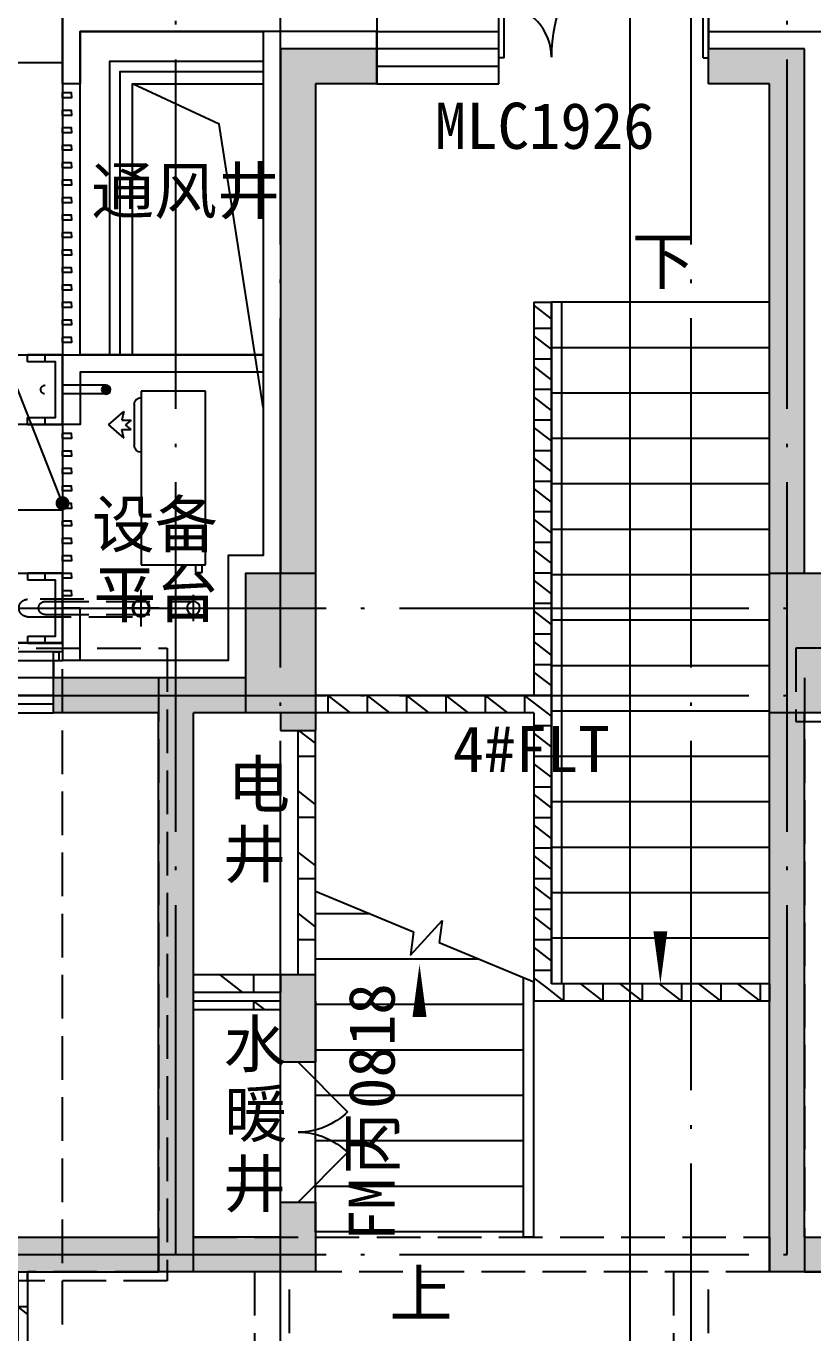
# Model space of a CAD drawing. Extents: x -46233 to 84150, y 109350 to 390860.
# Drawn here: x 36545 to 41050, y 125851 to 133331 of the extents above; entities that cross this region are included whole.
import ezdxf
from ezdxf.xclip import XClip

# ---------------------------------------------------------------- set-up
doc = ezdxf.new("R2010")
doc.units = 0
doc.header["$LTSCALE"] = 1000
doc.header["$MEASUREMENT"] = 0
doc.header["$XCLIPFRAME"] = 0
for name, pattern in [('125-核心筒-首层南入$0$DASH', [0.35, 0.25, -0.1]), ('3#-轴线$1$DOTE', [2.42, 2, -0.2, 0.02, -0.2]), ('DASH', [0.35, 0.25, -0.1])]:
    doc.linetypes.add(name, pattern=pattern)
doc.layers.get('Defpoints').update_dxf_attribs({"color": 4, "linetype": 'DASH'})
for name, color, linetype in [('$0$A-DRAN-SYMB', 243, 'Continuous'), ('$6$A-ANNO-TEXT', 7, 'Continuous'), ('120-J-MC$0$A-WALL-INSL', 241, 'Continuous'), ('120-墙体$0$120-墙体$0$A-COLU-CONC-HATC', 204, 'Continuous'), ('120-墙体$0$120-墙体$0$A-DOOR', 51, 'Continuous'), ('120-墙体$0$120-墙体$0$A-WALL-CONC', 9, 'Continuous'), ('120-墙体$0$120-墙体$0$A-WALL-INSL', 241, 'Continuous'), ('120-墙体$0$A-FLOR-HRAL', 71, 'Continuous'), ('120-墙体$0$A-WALL-BLOK', 131, 'Continuous'), ('120-墙体-首层$0$120-墙体-首层$0$A-COLU-CONC-HATC', 204, 'Continuous'), ('120-墙体-首层$0$A-WALL-BLOK', 131, 'Continuous'), ('125-北侧门头$0$125-北侧门头$0$A-00-HX-113-wall-01Y$0$HRAL', 31, 'Continuous'), ('125-北侧门头$0$125-北侧门头$0$A-DRAN-SYMB', 243, 'Continuous'), ('125-北侧门头$0$125-北侧门头$0$A-FLOR-UNDR', 177, 'Continuous'), ('125-北侧门头$0$125-北侧门头$0$造甲村-建筑200户型底图$0$A-FURN', 8, 'Continuous'), ('125-墙体$0$125-墙体$0$A-COLU-CONC-HATC', 204, 'Continuous'), ('125-墙体$0$125-墙体$0$A-WALL-CONC', 9, 'Continuous'), ('125-核心筒-首层南入$0$A-COLU-CONC', 7, 'Continuous'), ('125-核心筒-首层南入$0$A-COLU-CONC-HATC', 204, 'Continuous'), ('125-核心筒-首层南入$0$A-DOOR', 51, 'Continuous'), ('125-核心筒-首层南入$0$A-FLOR-HRAL', 71, 'Continuous'), ('125-核心筒-首层南入$0$A-FLOR-STRS', 51, 'Continuous'), ('125-核心筒-首层南入$0$A-WALL-BLOK', 131, 'Continuous'), ('125-核心筒-首层南入$0$A-WALL-CONC', 9, 'Continuous'), ('125-核心筒-首层南入$0$A-WALL-INSL', 241, 'Continuous'), ('3#-轴线$1$A-ANNO-DOTE', 10, '3#-轴线$1$DOTE'), ('3#楼首层线脚$0$A-00-HX-113-wall-01Y$0$HRAL', 31, 'Continuous'), ('A-ANNO-NOTE', 3, 'Continuous'), ('A-DRAN-SYMB', 243, 'Continuous'), ('PUB_HATCH', 8, 'Continuous'), ('公区-MC编号-首反$0$A-ANNO-TEXT', 255, 'Continuous'), ('公区-文字-首反$0$A-ANNO-SYMB', 3, 'Continuous'), ('公区-文字-首反$0$A-ANNO-TEXT', 7, 'Continuous'), ('公区-文字-首反$0$DIM_SYMB', 3, 'Continuous'), ('铺装$0$$0$绿化轮廓', 67, 'Continuous')]:
    doc.layers.add(name, color=color, linetype=linetype)
doc.layers.add('3#楼首层线脚$0$A-00-15-4#-PM-TF$0$00-装饰-看', color=46, linetype='Continuous', lineweight=5)
doc.styles.get("Standard").update_dxf_attribs({"font": ''})
doc.styles.add('公区-MC编号-首反$0$Standard', font='')
doc.styles.add('公区-文字-首反$0$_TCH_DIM', font='')
doc.styles.add('公区-文字-首反$0$Standard', font='')
doc.styles.get('Standard').set_extended_font_data('SimSun')
doc.styles.get('公区-MC编号-首反$0$Standard').set_extended_font_data('SimSun')
doc.styles.get('公区-文字-首反$0$_TCH_DIM').set_extended_font_data('SimSun')
doc.styles.get('公区-文字-首反$0$Standard').set_extended_font_data('SimSun')
pattern_1 = [(0, (0, 0), (0, 350), []), (37.875, (400, 0), (-169.615, 218.077), []), (90, (400, 0), (-450, 3e-14), [])]
pattern_2 = [(0, (0, 0), (0, 175), []), (37.875, (200, 0), (-84.8076, 109.0383), []), (90, (200, 0), (-225, 1e-14), [])]

# ---------------------------------------------------------------- blocks, each defined once
blk = doc.blocks.new('125-北侧门头$0$125-北侧门头$0$DDDA$C0A4D4CDB')
at = {"color": 0}
for p, q in [((193.3, 556.5), (117.4, 469)), ((193.3, 556.5), (269.2, 469)), ((117.4, 469), (166.5, 480.6)), ((166.5, 480.6), (166.5, 426.2)), ((166.5, 426.2), (193.3, 459.5)), ((220.1, 426.2), (193.3, 459.5)), ((220.1, 480.6), (220.1, 426.2)), ((269.2, 469), (220.1, 480.6)), ((75.1, 408.7), (311.5, 408.7)), ((0, 0), (0, 370)), ((0, 370), (995, 370)), ((995, 370), (995, 0)), ((995, 0), (0, 0)), ((995, 57.2), (1037.4, 57.2)), ((1037.4, 20.2), (995, 20.2)), ((1037.4, 57.2), (1037.4, 20.2))]:
    blk.add_line(p, q, dxfattribs=at)
for centre, start_param, end_param in [((75.1, 370), 0.785398, 2.356194), ((311.5, 370), 5.497787, 7.068583)]:
    blk.add_ellipse(centre, major_axis=(27.3, 27.3), ratio=1, start_param=start_param, end_param=end_param, dxfattribs=at)
blk = doc.blocks.new('125-北侧门头')
at = {"layer": '125-北侧门头$0$125-北侧门头$0$A-DRAN-SYMB'}
h = blk.add_hatch(dxfattribs=at)
h.set_pattern_fill('ANSI31', color=256, scale=5, angle=270, style=0)
h.set_pattern_definition([(315, (-58418.732, -6432.753), (5.6126601, 5.6126601), [])])
edge = h.paths.add_edge_path()
edge.add_arc((3900, -1850), 25, 0, 360)
at = {"layer": '125-北侧门头$0$125-北侧门头$0$A-00-HX-113-wall-01Y$0$HRAL'}
for points in [[(4150, 2300), (4150, 2320), (-300, 2320), (-300, 2300)], [(2400, 300), (2400, 500), (2380, 500), (2350, 350), (2350, 300)], [(3920, 400), (3910, 400), (3910, 380), (3880, 380), (3880, 400), (3870, 400), (3870, 350), (3820, 350), (3820, 400), (3810, 400), (3810, 380), (3780, 380), (3780, 400), (3770, 400), (3770, 350), (3720, 350), (3720, 400), (3710, 400), (3710, 380), (3680, 380), (3680, 400), (3670, 400), (3670, 350), (3620, 350), (3620, 400), (3610, 400), (3610, 380), (3580, 380), (3580, 400), (3570, 400), (3570, 350), (3520, 350), (3520, 400), (3510, 400), (3510, 380), (3480, 380), (3480, 400), (3470, 400), (3470, 350), (2850, 350), (2850, 400), (2840, 400), (2840, 380), (2810, 380), (2810, 400), (2800, 400), (2800, 350), (2750, 350), (2750, 400), (2740, 400), (2740, 380), (2710, 380), (2710, 400), (2700, 400), (2700, 350), (2650, 350), (2650, 400), (2640, 400), (2640, 380), (2610, 380), (2610, 400), (2600, 400), (2600, 350), (2550, 350), (2550, 400), (2540, 400), (2540, 380), (2510, 380), (2510, 400), (2500, 400), (2500, 350), (2450, 350), (2450, 400), (2440, 400), (2440, 380), (2410, 380), (2410, 400), (2400, 400)], [(-200, 300), (-300, 300), (-300, -1800)], [(-200.7, 300), (450, 300), (450, 200), (-200.7, 200)], [(-200.7, 300), (-200.7, 200)], [(4048.5, -100), (4148.7, -100), (4148.7, 300), (2350, 300), (2350, 200), (4048.5, 200), (4048.5, 200), (4048.5, -100)], [(4148.7, -100), (4148.7, -1650)], [(2999.3, -1750), (4048.5, -1750), (4048.5, -2050), (4148.7, -2050), (4148.7, -1650), (2999.3, -1650)], [(-450, -1850), (-450, -1850), (-450, -1830), (-300, -1800), (-300, -1800)], [(-450, -1850), (-450, -1860), (-430, -1860), (-430, -1890), (-450, -1890), (-450, -1900), (-400, -1900), (-400, -1950), (-450, -1950), (-450, -1960), (-430, -1960), (-430, -1990), (-450, -1990), (-450, -2000), (-400, -2000), (-400, -2050), (-450, -2050)], [(-450, -2050), (-450, -2060), (-430, -2060), (-430, -2090), (-450, -2090), (-450, -2100), (-400, -2100), (-400, -2150), (-450, -2150), (-450, -2160), (-430, -2160), (-430, -2190), (-450, -2190), (-450, -2200), (-400, -2200), (-400, -2250), (-450, -2250), (-450, -2260), (-430, -2260), (-430, -2290), (-450, -2290), (-450, -2300), (-400, -2300), (-400, -2350), (-450, -2350), (-450, -2360), (-430, -2360), (-430, -2390), (-450, -2390), (-450, -2400), (-400, -2400), (-400, -2450), (-450, -2450), (-450, -2460), (-430, -2460), (-430, -2490), (-450, -2490), (-450, -2500), (-400, -2500), (-400, -2550), (-450, -2550)], [(4148.7, -2050), (4148.7, -3100)], [(-450, -2550), (-450, -2560), (-430, -2560), (-430, -2590), (-450, -2590), (-450, -2600), (-400, -2600), (-400, -2650), (-450, -2650), (-450, -2660), (-430, -2660), (-430, -2690), (-450, -2690), (-450, -2700), (-400, -2700), (-400, -2750), (-450, -2750), (-450, -2760), (-430, -2760), (-430, -2790), (-450, -2790), (-450, -2800)], [(-450, -2800), (-400, -2800), (-400, -3400)], [(4048.5, -3400), (4048.5, -3100), (4148.7, -3100), (4148.7, -3400)]]:
    blk.add_lwpolyline(points, dxfattribs=at)
for points in [[(-300, 2300), (4150, 2300), (4150, 300), (-300, 300)], [(4148.7, -180), (4148.7, -150), (4098.7, -150), (4098.6, -180)], [(4148.7, -280), (4148.7, -250), (4098.7, -250), (4098.6, -280)], [(4148.7, -380), (4148.7, -350), (4098.7, -350), (4098.6, -380)], [(4148.7, -480), (4148.7, -450), (4098.7, -450), (4098.6, -480)], [(4148.7, -580), (4148.7, -550), (4098.7, -550), (4098.6, -580)], [(4148.7, -680), (4148.7, -650), (4098.7, -650), (4098.6, -680)], [(4148.7, -780), (4148.7, -750), (4098.7, -750), (4098.6, -780)], [(4148.7, -880), (4148.7, -850), (4098.7, -850), (4098.6, -880)], [(4148.7, -980), (4148.7, -950), (4098.7, -950), (4098.6, -980)], [(4148.7, -1080), (4148.7, -1050), (4098.7, -1050), (4098.6, -1080)], [(4148.7, -1180), (4148.7, -1150), (4098.7, -1150), (4098.6, -1180)], [(4148.7, -1280), (4148.7, -1250), (4098.7, -1250), (4098.6, -1280)], [(4148.7, -1380), (4148.7, -1350), (4098.7, -1350), (4098.6, -1380)], [(4148.7, -1480), (4148.7, -1450), (4098.7, -1450), (4098.6, -1480)], [(4148.7, -1580), (4148.7, -1550), (4098.7, -1550), (4098.6, -1580)], [(4148.7, -2130), (4148.7, -2100), (4098.7, -2100), (4098.6, -2130)], [(4148.7, -2230), (4148.7, -2200), (4098.7, -2200), (4098.6, -2230)], [(4148.7, -2330), (4148.7, -2300), (4098.7, -2300), (4098.6, -2330)], [(4148.7, -2430), (4148.7, -2400), (4098.7, -2400), (4098.6, -2430)], [(4148.7, -2530), (4148.7, -2500), (4098.7, -2500), (4098.6, -2530)], [(4148.7, -2630), (4148.7, -2600), (4098.7, -2600), (4098.6, -2630)], [(4148.7, -2730), (4148.7, -2700), (4098.7, -2700), (4098.6, -2730)], [(4148.7, -2830), (4148.7, -2800), (4098.7, -2800), (4098.6, -2830)], [(4148.7, -2930), (4148.7, -2900), (4098.7, -2900), (4098.6, -2930)], [(4148.7, -3030), (4148.7, -3000), (4098.7, -3000), (4098.6, -3030)]]:
    blk.add_lwpolyline(points, close=True, dxfattribs=at)
at = {"layer": '125-北侧门头$0$125-北侧门头$0$A-00-HX-113-wall-01Y$0$HRAL', "elevation": 0}
for points in [[(4150, 300), (4150, 600), (4120, 600), (4120, 500), (3980, 500), (3980, 600), (3950, 600), (3950, 300), (3920, 300)], [(3950, 450), (3920, 450), (3920, 300)]]:
    blk.add_lwpolyline(points, dxfattribs=at)
at = {"layer": '125-北侧门头$0$125-北侧门头$0$A-DRAN-SYMB'}
blk.add_circle((3900, -1850), 25, dxfattribs=at)
at = {"layer": '125-北侧门头$0$125-北侧门头$0$A-FLOR-UNDR'}
for points in [[(3000, -1650), (4048.5, -1650), (4048.5, 200), (3000, 200)], [(3000, -1650), (3748.5, -1650), (3748.5, -100), (3000, -100)]]:
    blk.add_lwpolyline(points, close=True, dxfattribs=at)
blk.add_lwpolyline([(2999.3, -1950), (3252.2, -329.7), (3748.5, -100)], dxfattribs=at)
at = {"layer": '125-北侧门头$0$125-北侧门头$0$造甲村-建筑200户型底图$0$A-FURN', "ltscale": 0.1, "extrusion": (0, 0, -1), "xscale": -1, "zscale": -1, "rotation": 90}
blk.add_blockref('125-北侧门头$0$125-北侧门头$0$DDDA$C0A4D4CDB', (-3329.7, -1858.4), dxfattribs=at)
blk = doc.blocks.new('125-核心筒-首层南入$0$$DorLib2D$00000116')
at = {"color": 0}
for p, q in [((-0.5, 0), (-0.1464, 0.3536)), ((0.5, 0), (0.1464, 0.3536))]:
    blk.add_line(p, q, dxfattribs=at)
for centre, start, end in [((-0.5, 0), 0, 45), ((0.5, 0), 135, 180)]:
    blk.add_arc(centre, 0.5, start, end, dxfattribs=at)
blk = doc.blocks.new('125-核心筒-首层南入$0$$DorLib2D$00000225')
at = {"color": 0}
for p, q in [((0.475, -0.0014), (0.475, 0.7521)), ((0.475, 0.7521), (0.5, 0.7521)), ((0.5, -0.0014), (0.5, 0.7521)), ((-0.5, 0), (-0.5, 0.252)), ((-0.475, 0.252), (-0.5, 0.252)), ((-0.475, 0), (-0.475, 0.252)), ((-0.475, 0), (-0.5, 0)), ((0.475, -0.0014), (0.5, -0.0014))]:
    blk.add_line(p, q, dxfattribs=at)
for centre, radius, start, end in [((0.5046, -0.0019), 0.7546, 92.24927, 179.72377), ((-0.5008, 0.0026), 0.2508, 359.78987, 84.09744)]:
    blk.add_arc(centre, radius, start, end, dxfattribs=at)
blk = doc.blocks.new('125-核心筒-首层南入$0$$WINLIB2D$00000001')
at = {"color": 0}
for points in [[(-0.5, 0.5), (-0.5, -0.5)], [(-0.5, 0.5), (0.5, 0.5)], [(0.5, -0.5), (0.5, 0.5)], [(0.5, 0.167), (-0.5, 0.167)], [(0.5, -0.167), (-0.5, -0.167)], [(-0.5, -0.5), (0.5, -0.5)]]:
    blk.add_lwpolyline(points, dxfattribs=at)
blk = doc.blocks.new('_FZH')
blk.add_lwpolyline([(-0.5, -0.5), (0.5, -0.5), (0.5, 0.5), (-0.5, 0.5)], close=True)
at = {"layer": 'PUB_HATCH'}
blk.add_solid([(-0.5, -0.5), (0.5, -0.5), (-0.5, 0.5), (0.5, 0.5)], dxfattribs=at)
blk = doc.blocks.new('125-核心筒-首层南入')
at = {"layer": '125-核心筒-首层南入$0$A-COLU-CONC-HATC'}
for points in [[(-1850, 10800), (-1650, 10600), (-1300, 10600), (-1300, 10800)], [(-1850, 7800), (-1650, 7800), (-1650, 10600), (-1850, 10800)], [(600, 10800), (600, 10600), (950, 10600), (1150, 10800)], [(950, 7800), (1150, 7800), (1150, 10800), (950, 10600)], [(1350, 7200), (1350, 7000), (1650, 7000), (1749.8, 7100), (1750, 7200)], [(1749.8, 7100), (1850, 7000), (1850, 7200), (1749.3, 7200)], [(1650, 5500), (1850, 5500), (1850, 7000), (1749.8, 7100), (1650, 7000)], [(-1650, 7000), (-1850, 7000), (-1850, 4000), (-1650, 3800)], [(1150, 7000), (950, 7000), (950, 6900), (1150, 6900)], [(950, 5350), (1150, 5350), (1150, 5500), (950, 5500)], [(1650, 5350), (1850, 5350), (1850, 5500), (1650, 5500)], [(950, 5350), (950, 5000), (1150, 5000), (1150, 5350)], [(1750, 3933.3), (1850, 4000), (1850, 5350), (1650, 5350), (1650, 4000)], [(1150, 4000), (1150, 4200), (950, 4200), (950, 3800)], [(-1850, 4000), (-1850, 3800), (-1650, 3800)], [(1150, 4000), (950, 3800), (1750, 3800), (1750, 3933.3), (1650, 4000)], [(1750, 3933.3), (1750, 3800), (1850, 3800), (1850, 4000)]]:
    blk.add_hatch(color=256, dxfattribs=at).paths.add_polyline_path(points)
h = blk.add_hatch(dxfattribs=at)
h.set_pattern_fill('空心砖', color=256, scale=50, style=0)
h.set_pattern_definition(pattern_2)
h.paths.add_polyline_path([(-400, 9350), (-400, 7050), (-333.3, 7050), (-300, 7100), (-300, 9350)])
h = blk.add_hatch(dxfattribs=at)
h.set_pattern_fill('空心砖', color=256, scale=50, style=0)
h.set_pattern_definition(pattern_2)
h.paths.add_polyline_path([(-333.3, 7050), (-400, 7050), (-400, 5450), (-300, 5350), (-300, 7000)])
h = blk.add_hatch(dxfattribs=at)
h.set_pattern_fill('空心砖', color=256, scale=50, style=0)
h.set_pattern_definition(pattern_2)
h.paths.add_polyline_path([(950, 7000), (950, 7100), (-300, 7100), (-333.3, 7050), (-300, 7000)])
h = blk.add_hatch(dxfattribs=at)
h.set_pattern_fill('空心砖', color=256, scale=100, style=0)
h.set_pattern_definition(pattern_1)
h.paths.add_polyline_path([(950, 5500), (1050, 5500), (1050, 6900), (950, 6900)])
h = blk.add_hatch(dxfattribs=at)
h.set_pattern_fill('空心砖', color=256, scale=100, style=0)
h.set_pattern_definition(pattern_1)
h.paths.add_polyline_path([(1150, 5400), (1650, 5400), (1650, 5500), (1150, 5500)])
h = blk.add_hatch(dxfattribs=at)
h.set_pattern_fill('空心砖', color=256, scale=50, style=0)
h.set_pattern_definition(pattern_2)
h.paths.add_polyline_path([(-1650, 5350), (-300, 5350), (-400, 5450), (-1650, 5450)])
h = blk.add_hatch(dxfattribs=at)
h.set_pattern_fill('空心砖', color=256, scale=100, style=0)
h.set_pattern_definition(pattern_1)
h.paths.add_polyline_path([(1150, 5350), (1150, 5300), (1650, 5300), (1650, 5350)])
at = {"layer": '125-核心筒-首层南入$0$A-DOOR'}
for p, q in [((950, 4200), (950, 5000)), ((1150, 4200), (1150, 5000))]:
    blk.add_line(p, q, dxfattribs=at)
at = {"layer": '125-核心筒-首层南入$0$A-DOOR', "linetype": '125-核心筒-首层南入$0$DASH'}
blk.add_lwpolyline([(1150, 5500), (1150, 6900)], dxfattribs=at)
at = {"layer": '125-核心筒-首层南入$0$A-FLOR-HRAL'}
for points in [[(2128.5, 9050), (2128.5, 10730), (1250, 10730)], [(2068.5, 9050), (2068.5, 10670), (1250, 10670)]]:
    blk.add_lwpolyline(points, dxfattribs=at)
at = {"layer": '125-核心筒-首层南入$0$A-FLOR-STRS'}
for p, q in [((-1650, 5450), (-1650, 9350)), ((-1650, 9350), (-400, 9350)), ((-460, 5450), (-460, 9350)), ((-460, 9350), (-400, 9350)), ((-400, 5450), (-400, 9350)), ((-400, 5450), (-400, 9350)), ((-1650, 9090), (-400, 9090)), ((-1650, 8830), (-400, 8830)), ((-1650, 8570), (-400, 8570)), ((-1650, 8310), (-400, 8310)), ((-1650, 8050), (-400, 8050)), ((-1650, 7790), (-400, 7790)), ((-1650, 7530), (-400, 7530)), ((-1650, 7270), (-400, 7270)), ((-1650, 7010), (-400, 7010)), ((-1650, 6750), (-400, 6750)), ((-1650, 6490), (-400, 6490)), ((-1650, 6230), (-400, 6230)), ((-1650, 5970), (-400, 5970)), ((950, 5980), (389.5, 5746.8)), ((950, 4030), (950, 5980)), ((637.5, 5850), (950, 5850)), ((407.3, 5613), (225.3, 5811.1)), ((225.3, 5811.1), (242.1, 5685.5)), ((-1650, 5710), (-400, 5710)), ((242.1, 5685.5), (-300, 5460)), ((389.5, 5746.8), (407.3, 5613)), ((12.5, 5590), (950, 5590)), ((-300, 4030), (-300, 5460)), ((-300, 4000), (-300, 5460)), ((-240, 4000), (-240, 5485)), ((-1650, 5450), (-400, 5450)), ((-460, 5450), (-400, 5450)), ((-240, 5330), (950, 5330)), ((-240, 5070), (950, 5070)), ((-240, 4810), (950, 4810)), ((-240, 4550), (950, 4550)), ((-240, 4290), (950, 4290)), ((-300, 4000), (-240, 4000)), ((-240, 4030), (950, 4030))]:
    blk.add_line(p, q, dxfattribs=at)
at = {"layer": '125-核心筒-首层南入$0$A-WALL-BLOK'}
for p, q in [((-400, 9350), (-400, 7050)), ((-300, 9350), (-400, 9350)), ((-300, 9350), (-300, 7100)), ((-400, 7050), (-400, 5450)), ((-300, 7100), (950, 7100)), ((-300, 7000), (950, 7000)), ((-300, 7000), (-300, 5350)), ((950, 5500), (950, 6900)), ((1050, 5500), (1050, 6900)), ((1150, 5500), (1650, 5500)), ((1150, 5500), (1150, 5400)), ((-1650, 5450), (-400, 5450)), ((-1650, 5450), (-1650, 5350)), ((1150, 5400), (1650, 5400)), ((-1650, 5350), (-300, 5350)), ((1150, 5350), (1650, 5350)), ((1150, 5300), (1650, 5300))]:
    blk.add_line(p, q, dxfattribs=at)
at = {"layer": '125-核心筒-首层南入$0$A-WALL-CONC'}
for p, q in [((-1850, 10800), (-1300, 10800)), ((-1850, 7800), (-1850, 10800)), ((-1300, 10600), (-1300, 10800)), ((600, 10600), (600, 10800)), ((600, 10800), (1150, 10800)), ((1150, 10800), (1150, 7800)), ((-1650, 10600), (-1300, 10600)), ((-1650, 7800), (-1650, 10600)), ((600, 10600), (950, 10600)), ((950, 10600), (950, 7800)), ((1350, 7200), (1750, 7200)), ((1749.3, 7200), (1850, 7200)), ((-1850, 4000), (-1850, 7000)), ((-1650, 3800), (-1650, 7000)), ((950, 7000), (950, 6900)), ((1150, 7000), (1150, 6900)), ((1350, 7000), (1650, 7000)), ((1650, 5500), (1650, 7000)), ((1850, 7000), (1850, 7000)), ((1850, 5500), (1850, 7000)), ((1150, 6900), (950, 6900)), ((950, 5350), (950, 5500)), ((950, 5500), (1150, 5500)), ((1150, 5350), (1150, 5500)), ((1650, 5350), (1650, 5500)), ((1850, 5350), (1850, 5500)), ((950, 5350), (950, 5000)), ((1150, 5000), (1150, 5350)), ((1650, 4000), (1650, 5350)), ((1850, 4000), (1850, 5350)), ((950, 5000), (1150, 5000)), ((1150, 4200), (950, 4200)), ((950, 4200), (950, 3800)), ((1150, 4000), (1150, 4200)), ((-1850, 4000), (-1850, 4000)), ((1150, 4000), (1650, 4000)), ((1850, 4000), (1850, 4000)), ((-1850, 3800), (-1650, 3800)), ((950, 3800), (1750, 3800)), ((1750, 3800), (1850, 3800))]:
    blk.add_line(p, q, dxfattribs=at)
at = {"layer": '125-核心筒-首层南入$0$A-WALL-INSL'}
for p, q in [((-1300, 10900), (-1300, 10800)), ((600, 10900), (600, 10800))]:
    blk.add_line(p, q, dxfattribs=at)
for points in [[(-1300, 10800), (-1300, 10900), (-1950, 10900), (-1950, 7900), (-2150, 7900), (-2150, 7300), (-2650, 7300)], [(600, 10800), (600, 10900), (1250, 10900), (1250, 7900), (1450, 7900), (1450, 7300), (2400, 7300)]]:
    blk.add_lwpolyline(points, dxfattribs=at)
at = {"layer": 'Defpoints'}
for points in [[(-1650, 3800), (1650, 3800), (1650, 4000), (-1650, 4000)], [(-1300, 3800), (-1100, 3800), (-1100, 2400), (-1300, 2400)], [(1100, 3800), (1300, 3800), (1300, 2400), (1100, 2400)]]:
    blk.add_lwpolyline(points, close=True, dxfattribs=at)
blk.add_blockref('125-北侧门头', (-1750, 10700))
at = {"layer": '125-核心筒-首层南入$0$A-COLU-CONC', "xscale": 400, "yscale": 800, "zscale": 800}
blk.add_blockref('_FZH', (-1850, 7400), dxfattribs=at)
at = {"layer": '125-核心筒-首层南入$0$A-COLU-CONC', "xscale": 800, "yscale": 400, "zscale": 400, "rotation": 90}
blk.add_blockref('_FZH', (1150, 7400), dxfattribs=at)
at = {"layer": '125-核心筒-首层南入$0$A-DOOR', "zscale": 300}
for name, p, xscale, yscale in [('125-核心筒-首层南入$0$$DorLib2D$00000225', (-700, 10750), -1200, 1200), ('125-核心筒-首层南入$0$$WINLIB2D$00000001', (250, 10750), -700, 300)]:
    blk.add_blockref(name, p, dxfattribs=dict(at, xscale=xscale, yscale=yscale))
at = {"layer": '125-核心筒-首层南入$0$A-DOOR', "xscale": 800, "yscale": 800, "zscale": 200, "rotation": 90}
blk.add_blockref('125-核心筒-首层南入$0$$DorLib2D$00000116', (1050, 4600), dxfattribs=at)
blk = doc.blocks.new('120-墙体$0$120-墙体$0$$TCHSYS$WIN2D')
for p, q in [((-0.5, 0.5), (0.5, 0.5)), ((-0.5, 0.5), (-0.5, -0.5)), ((0.5, 0.5), (0.5, -0.5)), ((0.5, 0.1667), (-0.5, 0.1667)), ((0.5, -0.1667), (-0.5, -0.1667)), ((-0.5, -0.5), (0.5, -0.5))]:
    blk.add_line(p, q)
blk = doc.blocks.new('120-墙体')
at = {"layer": '120-墙体$0$120-墙体$0$A-COLU-CONC-HATC'}
for points in [[(-7800, 100), (-7800, -100), (-7200, -100), (-7200, 100)], [(-6950, -3300), (-6950, -3100), (-7800, -3100), (-7800, -3300)]]:
    blk.add_hatch(color=256, dxfattribs=at).paths.add_polyline_path(points)
h = blk.add_hatch(dxfattribs=at)
h.set_pattern_fill('空心砖', color=256, scale=100, style=0)
h.set_pattern_definition(pattern_1)
h.paths.add_polyline_path([(-7050, -4700), (-6850, -4900), (-6850, -3300), (-7050, -3300)])
at = {"layer": '120-墙体$0$120-墙体$0$A-WALL-CONC'}
for p, q in [((-7800, 100), (-7200, 100)), ((-7200, -100), (-7200, 100)), ((-7800, -100), (-7200, -100)), ((-6950, -3100), (-7800, -3100)), ((-7800, -3300), (-7800, -3100)), ((-6950, -3300), (-7800, -3300))]:
    blk.add_line(p, q, dxfattribs=at)
at = {"layer": '120-墙体$0$120-墙体$0$A-WALL-INSL'}
blk.add_line((-7200, 200), (-7200, 100), dxfattribs=at)
blk.add_lwpolyline([(-7200, 100), (-7200, 200), (-7250, 200)], dxfattribs=at)
at = {"layer": '120-墙体$0$A-FLOR-HRAL'}
blk.add_lwpolyline([(-7200, -50), (-5700, -50), (-5700, -100), (-7200, -100)], close=True, dxfattribs=at)
at = {"layer": '120-墙体$0$A-WALL-BLOK'}
blk.add_line((-7050, -4700), (-7050, -3300), dxfattribs=at)
at = {"layer": 'Defpoints'}
blk.add_lwpolyline([(-7800, 100), (-7800, -3300), (-7050, -3300), (-7050, -4700), (-8350, -4700), (-8350, -7200), (-9550, -7200), (-9550, -11200)], dxfattribs=at)
at = {"layer": '120-墙体$0$120-墙体$0$A-DOOR', "xscale": -1500, "yscale": -300, "zscale": 300}
blk.add_blockref('120-墙体$0$120-墙体$0$$TCHSYS$WIN2D', (-6450, 50), dxfattribs=at)
blk = doc.blocks.new('120-墙体-首层')
at = {"layer": '120-墙体-首层$0$120-墙体-首层$0$A-COLU-CONC-HATC'}
h = blk.add_hatch(dxfattribs=at)
h.set_pattern_fill('空心砖', color=256, scale=100, style=0)
h.set_pattern_definition(pattern_1)
h.paths.add_polyline_path([(-7050, -3300), (-7050, -5800), (-6850, -5800), (-6850, -3300)])
at = {"layer": '120-墙体-首层$0$A-WALL-BLOK'}
for p, q in [((-7050, -3300), (-7050, -5800)), ((-6850, -3300), (-7050, -3300))]:
    blk.add_line(p, q, dxfattribs=at)
at = {"layer": 'Defpoints'}
blk.add_lwpolyline([(-9600, -10995), (-9600, -11250), (750, -11250), (750, -4850), (250, -4850), (250, 270), (-7850, 270), (-7850, -3350), (-6800, -3350), (-6800, -6400), (-6500, -6400), (-6500, -10995)], close=True, dxfattribs=at)
ref = blk.add_blockref('120-墙体', (0, 0))
XClip(ref).set_block_clipping_path([(-9600, -10995), (-9600, -11250), (750, -11250), (750, -4850), (250, -4850), (250, 270), (-7850, 270), (-7850, -3350), (-6800, -3350), (-6800, -6400), (-6500, -6400), (-6500, -10995)])
blk = doc.blocks.new('公区-文字-首反')
at = {"layer": '公区-文字-首反$0$A-ANNO-SYMB'}
blk.add_lwpolyline([(1024.3, 9350, 0, 0, 0), (1024.3, 5450, 0, 80, 0), (1024.3, 5750, 0, 0, 0)], format="xyseb", dxfattribs=at)
at = {"layer": '公区-文字-首反$0$DIM_SYMB'}
blk.add_lwpolyline([(-355, 4000, 0, 0, 0), (-355, 5560, 0, 80, 0), (-355, 5260, 0, 0, 0)], format="xyseb", dxfattribs=at)
at = {"layer": '公区-文字-首反$0$A-ANNO-TEXT', "style": '公区-文字-首反$0$Standard'}
for s, height, p in [('通风井', 264.35, (-2235.2, 9856.2)), ('设备', 264.35, (-2231.2, 7947.6)), ('平台', 264.35, (-2223.1, 7547.6)), ('电', 264.3, (-1455.8, 6458)), ('井', 264.3, (-1480.9, 6058)), ('水', 264.3, (-1478, 4972.6)), ('暖', 264.3, (-1473.5, 4572.6)), ('井', 264.3, (-1480.9, 4172.6))]:
    blk.add_text(s, height=height, dxfattribs=at).set_placement(p)
at = {"layer": '公区-文字-首反$0$A-ANNO-TEXT', "color": 7, "style": '公区-文字-首反$0$_TCH_DIM'}
for s, p in [('下', (861.2, 9455)), ('上', (-527, 3545))]:
    blk.add_text(s, height=264.3, dxfattribs=at).set_placement(p)
blk = doc.blocks.new('125-墙体')
at = {"layer": '125-墙体$0$125-墙体$0$A-COLU-CONC-HATC'}
blk.add_hatch(color=256, dxfattribs=at).paths.add_polyline_path([(8600, -3100), (6950, -3100), (6950, -3300), (8600, -3300)])
at = {"layer": '125-墙体$0$125-墙体$0$A-WALL-CONC'}
for p, q in [((8600, -3100), (6950, -3100)), ((6950, -3300), (8600, -3300))]:
    blk.add_line(p, q, dxfattribs=at)
at = {"layer": 'Defpoints'}
blk.add_lwpolyline([(8600, 100), (8600, -3300), (7850, -3300), (7850, -4700), (9150, -4700), (9150, -7200), (10350, -7200), (10350, -11200)], dxfattribs=at)
blk = doc.blocks.new('3#-1F')
blk.add_blockref('公区-文字-首反', (31350, -7100))
at = {"xscale": -1}
for name, p in [('125-核心筒-首层南入', (31350, -7100)), ('125-墙体', (41800, 0)), ('120-墙体-首层', (21700, 0))]:
    blk.add_blockref(name, p, dxfattribs=at)
blk = doc.blocks.new('125-J-MC-首层')
at = {"layer": 'Defpoints'}
blk.add_lwpolyline([(8650, 270), (8650, -150), (6999.8, -150), (6999.8, -12200), (-250, -12200), (-250, 270)], close=True, dxfattribs=at)
blk = doc.blocks.new('120-J-MC')
at = {"layer": '120-J-MC$0$A-WALL-INSL'}
blk.add_lwpolyline([(-7200, 100), (-7200, 200), (-7250, 200)], dxfattribs=at)
blk = doc.blocks.new('120-J-MC-首层')
at = {"layer": 'Defpoints'}
blk.add_lwpolyline([(-6150, -10950), (-7250, -10950), (-7250, 250), (750, 250), (750, -12150), (-6150, -12150)], close=True, dxfattribs=at)
ref = blk.add_blockref('120-J-MC', (0, 0))
XClip(ref).set_block_clipping_path([(-6170.8192622978, -10950), (-7249.9951632023, -10950), (-7249.9951632023, 250), (750, 250), (750, -12150), (-6170.8192622978, -12150)])
blk = doc.blocks.new('3#-轴线')
at = {"layer": '3#-轴线$1$A-ANNO-DOTE'}
for points in [[(29600, -3200), (29600, 5500)], [(30200, -7100), (30200, 5500)], [(32550, -7100), (32550, 5500)], [(33100, -3200), (33100, 5500)], [(-3000, 500), (45757.3, 500)], [(-3000, 0), (45757.3, 0)], [(-3000, -3200), (45757.3, -3200)]]:
    blk.add_lwpolyline(points, dxfattribs=at)
blk = doc.blocks.new('公区-MC编号-首反')
at = {"layer": '公区-MC编号-首反$0$A-ANNO-TEXT', "color": 2, "style": '公区-MC编号-首反$0$Standard'}
blk.add_text('MLC1926', height=264.35, dxfattribs=at).set_placement((-267.4, 10228))
for s, height, p in [('0818', 264.35, (-497.1, 4732.9)), ('丙', 264.3, (-497.1, 4354.8)), ('FM', 264.35, (-497.1, 3976.8))]:
    blk.add_text(s, height=height, rotation=90, dxfattribs=at).set_placement(p)
blk = doc.blocks.new('3#楼首层线脚')
at = {"layer": '3#楼首层线脚$0$A-00-15-4#-PM-TF$0$00-装饰-看', "color": 251}
blk.add_lwpolyline([(3949.3, 7350), (2450, 7349.9)], dxfattribs=at)
blk.add_lwpolyline([(3949.3, 7350), (2450, 7349.9)], dxfattribs=at)
at = {"layer": '3#楼首层线脚$0$A-00-HX-113-wall-01Y$0$HRAL'}
blk.add_lwpolyline([(2450, 7300), (2450, 7350), (2420, 7350), (2420, 7300)], dxfattribs=at)
blk.add_lwpolyline([(2450, 7300), (2450, 7350), (2420, 7350), (2420, 7300)], dxfattribs=at)
blk = doc.blocks.new('GTRGTR')
at = {"layer": '$6$A-ANNO-TEXT', "color": 1}
blk.add_text('4#FLT', height=264.35, dxfattribs=at).set_placement((31185.2, -439.4))
blk = doc.blocks.new('铺装')
at = {"layer": '铺装$0$$0$绿化轮廓'}
h = blk.add_hatch(dxfattribs=at)
h.set_pattern_fill('拼花地砖03', color=252, scale=800)
h.set_pattern_definition([(0, (0, 0), (3840, 1280), [5120, -1280]), (90, (0, -1280), (-1280, 3840), [5120, -1280])])
h.paths.add_polyline_path([(525334049.6, 299513380), (525329600.9, 299513380), (525329600.9, 299507760), (525313498.3, 299507760), (525313499, 299513380), (525309050.3, 299513380), (525309049.6, 299509259.8), (525308899.6, 299509230), (525308899.6, 299509159.9), (525300450.4, 299509159.9), (525300450.4, 299507759.9), (525300429.6, 299507759.9), (525300429.6, 299507560.9), (525297899.6, 299507560.9), (525297899.6, 299510560), (525305649.6, 299510560), (525305649.6, 299513380), (525314849.6, 299513380), (525314849.7, 299510660.9), (525328249.7, 299510660.9), (525328249.6, 299513380), (525337449.6, 299513380), (525337449.6, 299510760.9), (525345949.6, 299510760.9), (525345949.6, 299509159.9), (525334199.6, 299509159.9), (525334199.6, 299509230), (525334049.6, 299509260)])
at = {"layer": '铺装$0$$0$绿化轮廓', "color": 252}
blk.add_lwpolyline([(525345949.6, 299509159.9), (525334199.6, 299509159.9), (525334199.6, 299509230), (525334049.6, 299509260), (525334049.6, 299513380), (525329600.9, 299513380), (525329600.9, 299507760), (525313498.3, 299507760)], dxfattribs=at)
blk = doc.blocks.new('gtvt')
blk.add_blockref('铺装', (-525300649.6, -299507460))
blk = doc.blocks.new('雨水管')
at = {"layer": 'A-DRAN-SYMB'}
for p, q in [((100, 105), (100, -105)), ((-5, 0), (205, 0))]:
    blk.add_line(p, q, dxfattribs=at)
for radius in [50, 45]:
    blk.add_circle((100, 0), radius, dxfattribs=at)
blk = doc.blocks.new('VGVBFGV')
blk.add_blockref('雨水管', (1849.8, 7599.9))
blk = doc.blocks.new('bgfbgfb')
at = {"layer": '$0$A-DRAN-SYMB', "color": 5}
for p, q in [((0, -75), (0, 75)), ((75, 0), (-75, 0))]:
    blk.add_line(p, q, dxfattribs=at)
blk.add_circle((0, 0), 37.5, dxfattribs=at)
blk = doc.blocks.new('gtgfrtg')
at = {"layer": 'A-DRAN-SYMB'}
for p, q in [((100, 360), (100, 400)), ((200, 360), (200, 400)), ((100, 0), (100, 40)), ((200, 0), (200, 40))]:
    blk.add_line(p, q, dxfattribs=at)
for points in [[(0, 0), (300, 0), (300, 400), (0, 400)], [(200, 0), (0, 0), (0, 400), (200, 400)], [(200, 40), (40, 40), (40, 360), (200, 360)]]:
    blk.add_lwpolyline(points, dxfattribs=at)
blk = doc.blocks.new('vgftvgf')
at = {"layer": 'A-DRAN-SYMB', "linetype": 'DASH'}
for points in [[(2150, 8875), (2498.7, 8875)], [(2153.5, 8825.3), (2502.2, 8825.3)], [(1926.3, 7650), (2598.7, 7650)], [(2598.7, 7550), (1926.3, 7550)]]:
    blk.add_lwpolyline(points, dxfattribs=at)
at = {"layer": 'A-DRAN-SYMB', "color": 5, "linetype": 'DASH'}
for points in [[(2498.7, 7637.5), (1649.8, 7637.5)], [(2498.7, 7562.5), (1649.8, 7562.5)]]:
    blk.add_lwpolyline(points, dxfattribs=at)
at = {"layer": 'A-DRAN-SYMB', "linetype": 'DASH'}
for centre, radius, start in [((2498.7, 8850), 25, 278.11906), ((2598.7, 7600), 50, 270)]:
    blk.add_arc(centre, radius, start, 90, dxfattribs=at)
at = {"layer": 'A-DRAN-SYMB', "color": 5, "linetype": 'DASH'}
blk.add_arc((2498.7, 7600), 37.5, 270, 90, dxfattribs=at)
for name, p in [('gtgfrtg', (2398.7, 8650)), ('VGVBFGV', (0, 0)), ('gtgfrtg', (2398.5, 7399)), ('bgfbgfb', (1649.8, 7600))]:
    blk.add_blockref(name, p)

msp = doc.modelspace()

# ---------------------------------------------------------------- linework, layer by layer
at = {"layer": 'A-ANNO-NOTE', "color": 1}
msp.add_line((40004.2, 123919.4), (40004.2, 133641.6), dxfattribs=at)
at = {"layer": 'A-ANNO-NOTE'}
msp.add_line((36754, 130600), (36231, 131924.6), dxfattribs=at)
at = {"layer": 'A-ANNO-NOTE', "const_width": 40}
msp.add_lwpolyline([(36761.3, 130581.4, 1), (36746.6, 130618.6, 1)], format="xyb", close=True, dxfattribs=at)

# ---------------------------------------------------------------- block references
ref = msp.add_blockref('gtvt', (7802.7, 129500))
XClip(ref).set_block_clipping_path([(-5302.6810596018, -19100.0000000173), (50797.3189403982, 9599.9999999827)])
for name, p in [('3#-1F', (7802.7, 129500)), ('3#-轴线', (7802.7, 129500)), ('公区-MC编号-首反', (39152.7, 122400)), ('GTRGTR', (7802.7, 129500))]:
    msp.add_blockref(name, p)
at = {"xscale": -1}
for name, p in [('vgftvgf', (39152.7, 122400)), ('120-J-MC-首层', (29502.7, 129500))]:
    msp.add_blockref(name, p, dxfattribs=at)
ref = msp.add_blockref('3#楼首层线脚', (39152.7, 122400), dxfattribs=dict(xscale=-1))
XClip(ref).set_block_clipping_path([(-10650.0000000043, -6755.5131340523), (10450, 10166.6636911473)])
ref = msp.add_blockref('125-J-MC-首层', (49602.7, 129500), dxfattribs=dict(xscale=-1))
XClip(ref).set_block_clipping_path([(-0.0000000043, -12981.514464924), (41800, 1749.9886954774)])

doc.saveas('drawing.dxf')
